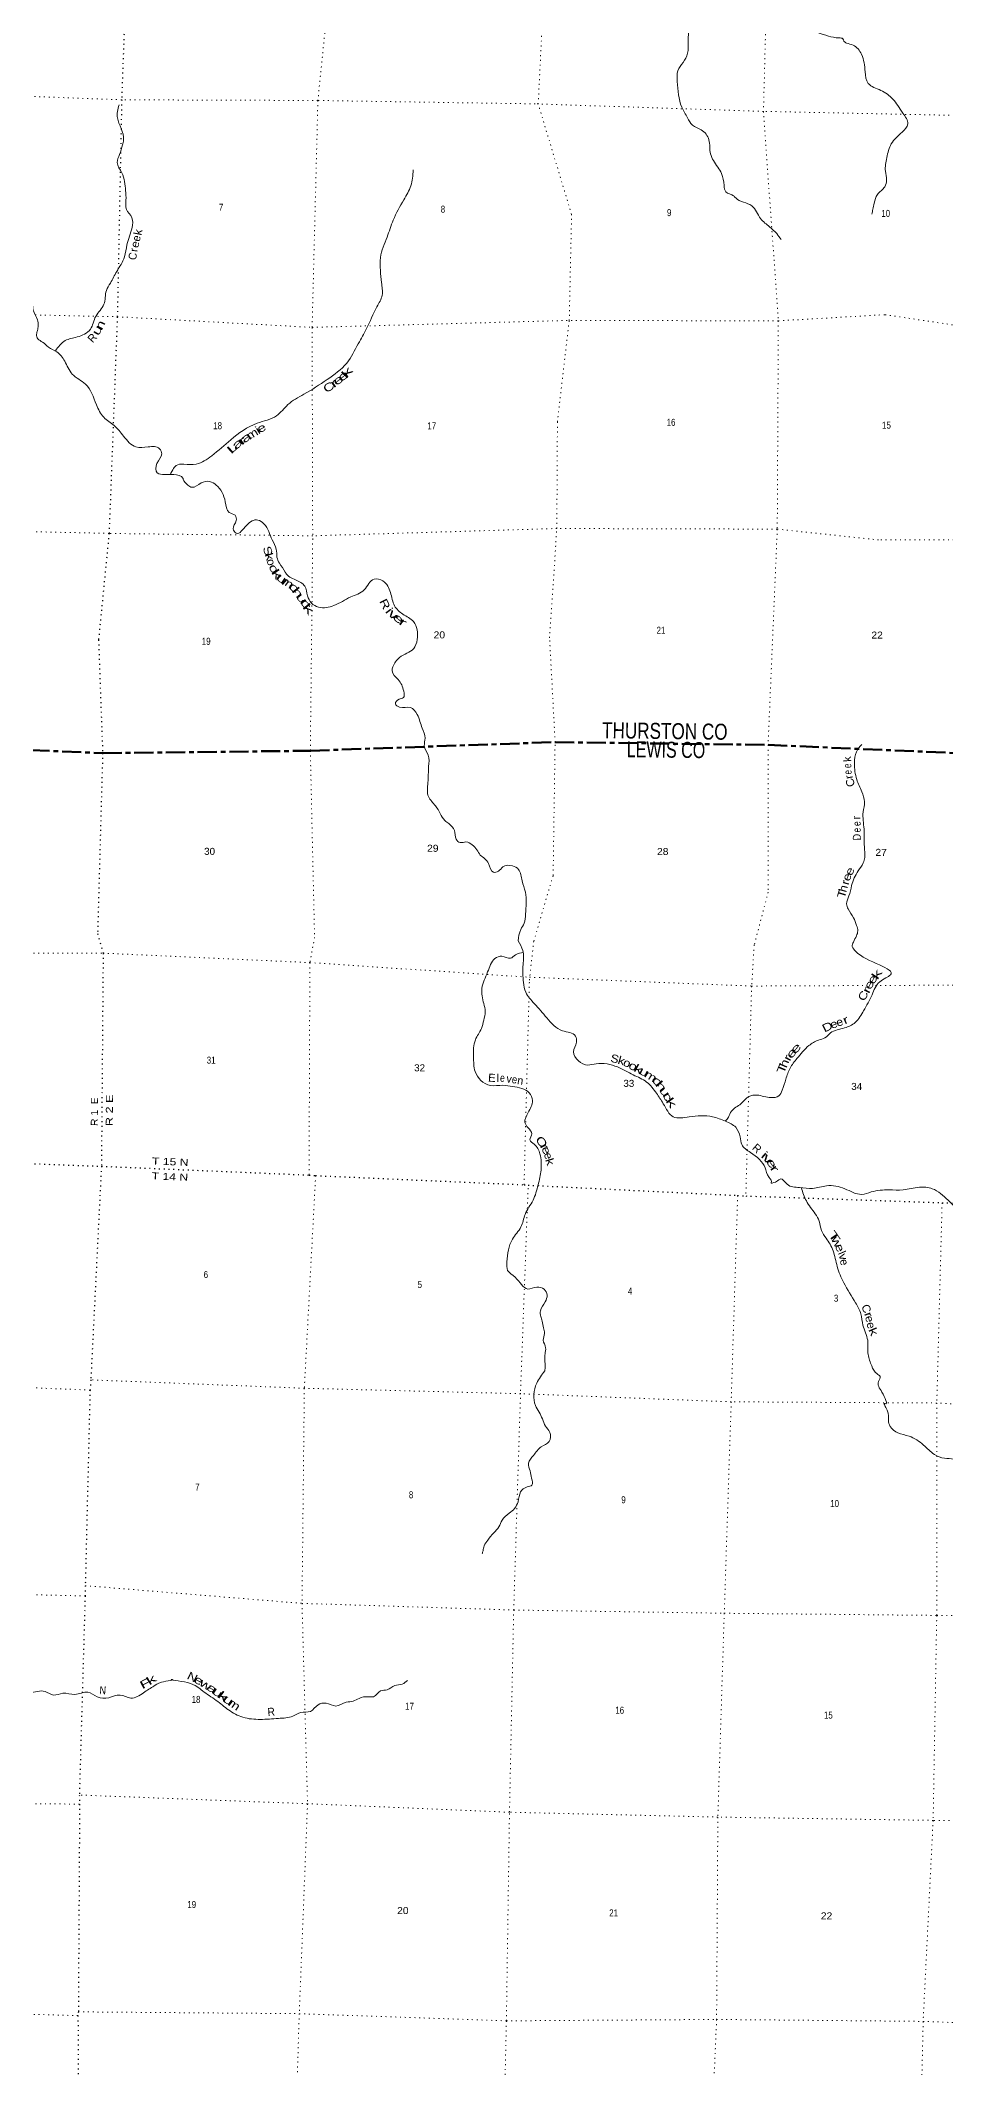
# Model space of a CAD drawing. Header units: feet. Extents: x -518066 to -250644, y -364975 to -177792.
# Drawn here: x -407794 to -385170, y -299598 to -248936 of the extents above; entities that cross this region are included whole.
import ezdxf
from ezdxf.enums import TextEntityAlignment as Align

# ---------------------------------------------------------------- set-up
doc = ezdxf.new("R2010")
doc.units = ezdxf.units.FT
doc.header["$LTSCALE"] = 80
doc.linetypes.add('DOTTED', pattern=[1.5, 0.3, -1.2])
doc.linetypes.add('LONG_DASH_SHORT_DASH', pattern=[9.9, 6, -1.2, 1.5, -1.2])
for name, color, linetype, lineweight in [('11', 7, 'LONG_DASH_SHORT_DASH', 60), ('39', 7, 'Continuous', 13), ('41', 7, 'Continuous', 13), ('6', 7, 'DOTTED', 25), ('7', 7, 'DOTTED', 13)]:
    doc.layers.add(name, color=color, linetype=linetype, lineweight=lineweight)
doc.layers.add('12', color=7, linetype='Continuous')

msp = doc.modelspace()

# ---------------------------------------------------------------- linework, layer by layer
at = {"layer": '11'}
msp.add_lwpolyline([(-408837.81, -266635.69), (-406241.3, -266747.6), (-401048.65, -266687.92), (-394929.3, -266471.88), (-389604.4, -266541.75), (-384300.79, -266772.26), (-378911.94, -266966.25), (-377390.09, -267077.36)], dxfattribs=at)
at = {"layer": '39'}
for points in [[(-392268.02, -240803.83), (-392134.92, -241107.69), (-392176.8, -241292.08), (-392160.8, -241703.17), (-392194.68, -242093.11), (-392222.75, -242392.55), (-392221.62, -242640.24), (-392092.24, -242914.7), (-391998.17, -243041.45), (-391967.82, -243134.69), (-391834.97, -243234.03), (-391706.06, -243329.27), (-391599.16, -243418.03), (-391510.56, -243516.47), (-391556.03, -243678.65), (-391836.46, -244121.97), (-392036.02, -244444.12), (-392185.58, -244680.69), (-392154.02, -244814.22), (-391999.76, -244950.25), (-391939.5, -244955.5), (-391705.05, -245207.93), (-391662.91, -245315.5), (-391726.72, -245489.38), (-391689.19, -245727.74), (-391742.58, -245883.71), (-391861.88, -246014.18), (-391794.23, -246357.86), (-391702.95, -246625.5), (-391644.73, -246936.77), (-391489.85, -247143.28), (-391202.07, -247547.8), (-391171.35, -247926.97), (-391349.06, -248263.65), (-391563.81, -248641.87), (-391604.62, -248975.28), (-391616.2, -249254.93), (-391731.41, -249484.15), (-391860.3, -249692.95), (-391873.57, -249956.46), (-391761.63, -250603.06), (-391618.01, -250869.75), (-391496.85, -251051.42), (-391273.81, -251168.71), (-391083.53, -251416.21), (-391044.24, -251769.37), (-390971.12, -251937.98), (-390768.28, -252262.25), (-390703.74, -252559.56), (-390658.58, -252717.53), (-390467.36, -252816.05), (-390414.13, -252871.49), (-390011.53, -253066.93), (-389792.52, -253387.5), (-389565.2, -253593.47), (-389389.45, -253762.15), (-389277.67, -253909.39)], [(-391667.95, -245285.84), (-391326.96, -245624.35), (-390875.46, -245991.93), (-390654.47, -246314.56), (-390565.18, -246682.83), (-390358.05, -246892.42), (-389908.61, -247261.97), (-389637.53, -247595.68), (-389391.61, -247878.54), (-389107.26, -248252.79), (-388641.72, -248622.67), (-388094.35, -248823.06), (-387827.67, -248870.76), (-387733.53, -248892.8), (-387708.54, -248951.7), (-387643.08, -248999.34), (-387479.11, -249051), (-387268.35, -249280.79), (-387178.41, -249717.54), (-387099.63, -250007.08), (-386785.18, -250182.6), (-386487.62, -250398.05), (-386234.97, -250747.5), (-386109.57, -251019.86), (-386250.42, -251222.38), (-386523.87, -251516.84), (-386637.37, -251862.88), (-386670.3, -252204.51), (-386642.42, -252422.54), (-386688.05, -252592.77), (-386872.98, -252786.34), (-386949.66, -253000.23), (-386984.87, -253152.54), (-387009.47, -253276.88)], [(-405831.73, -250542.89), (-405872.42, -250870.27), (-405775.07, -251136.02), (-405718.38, -251423.1), (-405742.93, -251545.42), (-405820.09, -251783.47), (-405874.44, -251987.75), (-405760.79, -252243.76), (-405666.9, -252684.62), (-405657.57, -252924.42), (-405646.1, -253158.22), (-405507.32, -253364.41), (-405504.14, -253610.12), (-405633.4, -254040.41), (-405693.73, -254343.23), (-405890.13, -254709.73), (-406046.73, -254996.5), (-406147.06, -255185.75), (-406210.2, -255528.79), (-406413.38, -255830.72), (-406546.52, -256152.19), (-406880.33, -256344.76), (-407173.9, -256435.45), (-407423.59, -256691.61)], [(-398475.18, -252170.2), (-398535.37, -252567.66), (-398711.27, -252914.45), (-398974.91, -253424.56), (-399130.19, -253848.28), (-399295.24, -254358.38), (-399297.6, -254680.5), (-399269.38, -254983.1), (-399253.6, -255303.57), (-399381.99, -255588.9), (-399644.38, -256137.3), (-399849.08, -256515.71), (-400138.35, -256999.13), (-400629.42, -257409.99), (-401210.2, -257778.76), (-401607.68, -258036.47), (-401892.89, -258314.59), (-402381.54, -258501.99), (-403037.62, -258913.53), (-403514.49, -259318.64), (-403898.83, -259522.25), (-404212.8, -259525.95), (-404404.6, -259558.3), (-404466.42, -259631.54), (-404552.11, -259784.32)], [(-408104.81, -255204.88), (-407994.62, -255508.66), (-407979.79, -255674.07), (-407867.91, -255917.97), (-407854.69, -256063.21), (-407871.09, -256179.67), (-407893.19, -256279.89), (-407861.27, -256395.31), (-407744.08, -256472.19), (-407597.75, -256602.02), (-407386.73, -256717.05), (-407188.09, -256948.61), (-407001.37, -257274.57), (-406668.25, -257522.96), (-406396.74, -258037.9), (-406211.84, -258353.75), (-405956.32, -258558.28), (-405716.11, -258824.91), (-405407.56, -259094.95), (-405101.67, -259093.11), (-404816.85, -259139.16), (-404763.08, -259269.12), (-404882.43, -259504.3), (-404875.11, -259744.06), (-404698.75, -259779.85), (-404463.41, -259784.63), (-404235.83, -259875.84), (-404228.22, -259898.14), (-404108.52, -260051.58), (-404006.9, -260101.97), (-403775.36, -259993.92), (-403567.39, -259957.87), (-403402.12, -260045.79), (-403174.97, -260463.18), (-403073.59, -260729.01), (-402930.16, -260802.4), (-402902.62, -260935.85), (-402977.13, -261141.73), (-402900.72, -261245.98), (-402645.43, -261055.85), (-402361.04, -260920.67), (-402207.96, -261014.39), (-402000.63, -261417.28), (-401898.54, -261646.88), (-401882.37, -261846.55), (-401823.05, -262000.79), (-401676.5, -262221.22), (-401664.91, -262245.62), (-401418.73, -262413.72), (-401188.44, -262571.42), (-401118.8, -262814.46), (-401023.75, -262993.58), (-400840.7, -263097.98), (-400457.62, -263059.44), (-400036.79, -262842.47), (-399703.3, -262666.01), (-399456.47, -262395.17), (-399234.08, -262443.98), (-399044.6, -262731.74), (-398942.52, -263064.03), (-398735.39, -263273.62), (-398467.45, -263460.28), (-398377.7, -263907.09), (-398464.71, -264134.87), (-398819.24, -264357.21), (-398984.86, -264591.45), (-399004.99, -264693.73), (-398854.26, -264906.2), (-398713.21, -265201.02), (-398722.4, -265359.91), (-398829.84, -265400.01), (-398918.68, -265517), (-398819.67, -265597.54), (-398548.21, -265607.08), (-398374.63, -265783.77), (-398252.6, -266124.52), (-398179.03, -266371.67), (-398198.86, -266560.54), (-398100.91, -266796.1), (-398090.44, -267080.22), (-398108.47, -267482.56), (-398095.34, -267835.2), (-397916.81, -268066.35), (-397682.58, -268431.53), (-397587.54, -268509.98), (-397442.05, -268682.07), (-397406.05, -268896.23), (-397303.13, -268982.89), (-397157.91, -268965.71), (-396998.4, -269039.42), (-396800.31, -269299.16)], [(-387263.96, -266528.86), (-387392.33, -266711.5), (-387446.39, -267002.37), (-387387.99, -267406.26), (-387263.23, -267710.82), (-387191.82, -267965.98), (-387226.97, -268216.96), (-387205.26, -268644.27), (-387195.89, -269085.43), (-387189.2, -269357.39), (-387228.08, -269491.51), (-387354.8, -269692.3), (-387514.92, -270055.51), (-387584.51, -270317.88), (-387640.63, -270510.04), (-387603, -270641.68), (-387468.52, -270861.87), (-387391.89, -271056.73), (-387362.38, -271192.23), (-387394.94, -271312.39), (-387472.51, -271469.88), (-387506.37, -271582.37)], [(-396800.31, -269299.16), (-396593.18, -269508.75), (-396468.68, -269724.71), (-396347.44, -269698.98), (-396236.63, -269590.49), (-395992.66, -269565.24), (-395843.52, -269654.85), (-395754.52, -269936.54), (-395671.65, -270222.13), (-395650.92, -270496.39), (-395666.4, -270769.92), (-395703.13, -270998.72), (-395786.69, -271154.08), (-395854.49, -271441.23)], [(-395854.5, -271441.2), (-395737.66, -271682.15), (-395728.92, -272030.06), (-395721.69, -272476.45), (-395663.22, -272724.58), (-395446.6, -273009.23), (-395136.68, -273365.62), (-394743.82, -273685.04), (-394422.48, -273820.46), (-394396.7, -273973.63), (-394470.68, -274213.77), (-394347.57, -274438.73), (-394110.11, -274542.76), (-393904.77, -274513.64), (-393367.61, -274591.95), (-392974.88, -274788.74), (-392642.17, -274968.56), (-392393.36, -275249.66), (-392224.58, -275509.47), (-391974.47, -275836.83), (-391576.72, -275836.69), (-390994.18, -275837.27), (-390668.41, -275946.63), (-390413.62, -276099.16), (-390302.81, -276340.03), (-390263.55, -276531.58), (-390041.6, -276729.87), (-389677.79, -277109.17), (-389577.08, -277353.9), (-389526.77, -277479.29), (-389528.81, -277481.27), (-389416.09, -277466.85), (-389282.25, -277384.4), (-389129.7, -277523.36), (-388821.58, -277604.31), (-388490.45, -277625.29), (-388141.95, -277562.1), (-387687.07, -277635.17), (-387265.37, -277776.11), (-387023.38, -277715.36), (-386578.64, -277663.64), (-386231.11, -277662.76), (-385820.33, -277598.47), (-385499.45, -277633.38), (-385104.09, -277920.67), (-384748.94, -278209.38), (-384270.6, -278325.01), (-383807.35, -278376.1), (-383537.83, -278353.95), (-383413.67, -278510.58), (-383111.72, -278732.16), (-382756.73, -278900.25), (-382496.69, -278972.45), (-382133.85, -279022.05), (-381817.27, -279074.98), (-381474.62, -278999.64), (-381257.2, -278838.01), (-381063.72, -278796.65), (-380827.62, -278989.11), (-380391.58, -279112.16), (-380090.04, -279229.2), (-379872.97, -279483.7), (-379713.43, -279691.11), (-379481.17, -279740.79), (-379004.08, -279675.48), (-378787.55, -279702.81), (-378557.63, -279905.23), (-378196.54, -280200.06), (-377906.42, -280407.39), (-377803.68, -280519.48), (-377700.05, -280573.28), (-377613.1, -280582.56)], [(-395721.88, -271727.34), (-395916.05, -271788.06), (-396047.92, -271872.55), (-396258.09, -271823.21), (-396431.73, -271880.95), (-396615.64, -272215.95), (-396758.52, -272625.95), (-396714.15, -273008.56), (-396677.03, -273208.13), (-396714.47, -273422.68), (-396771.86, -273628.89), (-396922.84, -273912.11), (-396967.46, -274333.61), (-396926.96, -274706.12), (-396785.71, -274927.33), (-396546.55, -275051.49), (-396237.77, -275049.77), (-395988.54, -275079.85), (-395577.13, -275236.71), (-395497.71, -275428.86), (-395602.8, -275732.87), (-395682.9, -275978.95), (-395606.64, -276114.77), (-395508.4, -276258.96), (-395557, -276415.04), (-395456.14, -276519.06), (-395307.23, -276764.51), (-395281.25, -277166.95), (-395353.21, -277537.79), (-395481.66, -277923.87), (-395677.9, -278276.79), (-395783.15, -278590.85), (-395996.76, -278897.27), (-396097.22, -279161.15), (-396134, -279464.16), (-396115.14, -279675.52), (-395924.95, -279849.2), (-395610.02, -280141.34), (-395382.31, -280094.45), (-395204.3, -280145.33), (-395130.26, -280295.19), (-395174.99, -280461.38), (-395294.89, -280682.75), (-395287.06, -280827.61), (-395248.65, -280942.76), (-395223.15, -281114.01), (-395195.08, -281249.12), (-395223.84, -281421.58), (-395166.42, -281607.38), (-395180.87, -281763.96), (-395188.92, -281896.53), (-395180.47, -282131.85), (-395187.37, -282187.63)], [(-387506.37, -271582.37), (-387414.27, -271703.99), (-386544.61, -272290.63), (-386812.39, -272461.57), (-387006.16, -272784.37), (-387217.19, -273185.31), (-387424.56, -273477.75), (-387691.85, -273616.53), (-388045.31, -273741.97), (-388183.72, -273860.54), (-388347.32, -273918.42), (-388582.45, -274055.66), (-388882.69, -274378.9), (-389055.11, -274619.59), (-389159.78, -274895.46), (-389252.39, -275171.51), (-389338.96, -275314.97), (-389526.44, -275358.43), (-389885.04, -275294.83), (-390084.43, -275328.06), (-390284.08, -275510.05), (-390519.97, -275697.54), (-390592.51, -275843.22), (-390673.69, -275947.01)], [(-388772.33, -277610.52), (-388647.91, -277938.58), (-388425.86, -278261.5), (-388326.23, -278445.91), (-388271.59, -278681.93), (-388151.97, -278872.66), (-387979.97, -279184.8), (-387875.58, -279582.37), (-387712.97, -279982.81), (-387415.39, -280489.79), (-387286.96, -280761.07), (-387233.05, -281045.32), (-387114.29, -281423), (-387103.64, -281776.97), (-387013.61, -282063.77), (-386880.06, -282262.75), (-386802.66, -282324.2), (-386842.85, -282456.29), (-386756.53, -282722.93), (-386680.5, -283005.49), (-386684.49, -283003.42), (-386628.77, -283169.09), (-386596.5, -283422.87), (-386548.63, -283576.36), (-386358.26, -283737.99), (-386080.26, -283818.49), (-385716.06, -284041), (-385446.43, -284274.16), (-385194.79, -284370.36), (-384966.11, -284391.83), (-384629.99, -284611.91), (-384336.26, -284845.43), (-383998.22, -285202.24), (-383759.71, -285368.6), (-383619.79, -285545.57), (-383669.52, -285776.01), (-383629.62, -285925.37), (-383589.8, -285948.07), (-383514.76, -286164.28), (-383555.75, -286348.62), (-383723.73, -286561.24), (-383837.82, -286796.76), (-383885.91, -287051.36), (-383920.23, -287193.58), (-383926.71, -287354.31)], [(-395187.37, -282187.63), (-395388.92, -282494.64), (-395461.6, -282781.04), (-395421.51, -283049), (-395327.75, -283223.27), (-395247.9, -283387.29), (-395172.31, -283567.32), (-395058.2, -283723.81), (-395077.74, -283950.68), (-395274.64, -284084.46), (-395470.8, -284300.68), (-395592.31, -284495.89), (-395555.09, -284689.43), (-395517.67, -284868.9), (-395508.29, -285043.94), (-395627.49, -285088.41), (-395790.1, -285212.65), (-395856.11, -285456.93), (-395943.08, -285626.52), (-396077.44, -285743.14), (-396254.94, -285921.43), (-396333.81, -286087.12), (-396464.62, -286233.95), (-396612.09, -286418.72), (-396702.64, -286560.11), (-396730.69, -286686.35), (-396753.88, -286758.37)], [(-409262.08, -290361.45), (-408868.75, -290414.7), (-408629.69, -290414.22), (-408435.01, -290294.47), (-408317.51, -290229.87), (-408068.38, -290227.53), (-407678.27, -290201.13), (-407466.71, -290290.71), (-407234.98, -290243.88), (-406938.14, -290274.41), (-406611.86, -290218.93), (-406376.54, -290330.97), (-406087.71, -290359.37), (-405803.39, -290289.19), (-405533.37, -290365.56), (-405217.94, -290231.52), (-404962.31, -290066.44), (-404769.97, -289968.77), (-404495.79, -289904.48), (-404497.8, -289904.45), (-404117.29, -289980.44), (-403742.79, -290187.01), (-403398.89, -290423.29), (-403095.15, -290658.97), (-402734.4, -290845.23), (-402299.3, -290897.91), (-401844.95, -290874.48), (-401484.47, -290815.49), (-401286.29, -290729.97), (-401046.75, -290697.33), (-400855.44, -290535.31), (-400653.93, -290494.07), (-400413.94, -290563.96), (-400149.34, -290469.37), (-399978.19, -290443.76), (-399830.51, -290375.59), (-399596.8, -290330.8), (-399468.23, -290330.69), (-399293.27, -290186.53), (-399130.13, -290158.79), (-398939.69, -290053.05), (-398750.32, -290017.66), (-398620.3, -289923.09)]]:
    msp.add_spline(points, degree=3, dxfattribs=at)
at = {"layer": '6'}
for points in [[(-404790.98, -225505.77), (-404967.47, -229059.87), (-405249.29, -234448.42), (-405413.32, -239782.98), (-405574.23, -245061.23), (-405764.85, -250417.4), (-405874.29, -255839.65), (-406080.19, -261255.92), (-406344.1, -263912.46), (-406241.3, -266747.6), (-406366.96, -271256.66)], [(-406366.96, -271256.66), (-406228.64, -271745.99), (-406272.02, -277072.63), (-406536.55, -282412.07), (-406556.53, -282667.08), (-406675.56, -287556.36), (-406679.5, -287813.62), (-406823.96, -292788.96), (-406817.4, -293016.22), (-406848.67, -298208.35), (-406858.15, -298302.69), (-406828.49, -303451.49), (-406835.12, -303622.26), (-406706.57, -308609.69), (-406748.46, -313839.85), (-406826.28, -317012.15)], [(-409022.66, -276971.41), (-406272.02, -277072.63), (-401080.59, -277292.19), (-400916.09, -277306.69), (-395704.71, -277534.6), (-395602.43, -277546.16), (-390365.37, -277802.59), (-390160.67, -277815.67), (-385253.73, -277984.8), (-384787.88, -277997.72), (-380009.78, -278185.04), (-379423.37, -278195.73), (-377574.55, -278251.96)]]:
    msp.add_lwpolyline(points, dxfattribs=at)
at = {"layer": '7'}
for p, q in [((-406556.53, -282667.08), (-409122.69, -282565.65)), ((-409215.51, -287755.52), (-406679.5, -287813.62)), ((-406817.4, -293016.22), (-409309.23, -292996.3)), ((-409402.81, -298228.4), (-406858.15, -298302.69))]:
    msp.add_line(p, q, dxfattribs=at)
for points in [[(-389048.21, -225779.59), (-389197.95, -229164.61), (-389308.91, -234562.67), (-389428.04, -239966.61), (-389580.01, -245301.41), (-389719.29, -250706.95), (-389348.12, -255941.64), (-389374.8, -261148.11), (-389604.4, -266541.75), (-389602.4, -270219.86), (-389950.72, -271542.51)], [(-395462.76, -271447.85), (-394978.26, -269803.08), (-394929.3, -266471.88), (-395066.81, -263865.58), (-394885.91, -261132.86), (-394871.33, -258467.23), (-394575.7, -255936.17), (-394517.11, -253283.51), (-395351.8, -250522.11), (-395085.52, -245171.65), (-394824.02, -239929.53), (-394701.86, -234860.49)], [(-400269.75, -243578.9), (-400322.46, -245165.85), (-400859.46, -250434.44), (-401004, -256105.66), (-400989.26, -261389.35), (-401007.97, -263058.8)], [(-377743.85, -250758.71), (-378961.29, -250768.33), (-384354.88, -250818.62), (-389719.29, -250706.95), (-395426.1, -250519.32), (-400859.46, -250434.44), (-405764.85, -250417.4), (-408545.92, -250314.24)], [(-408644.83, -255780.1), (-405874.29, -255839.65), (-401004, -256105.66), (-394650, -255933.38), (-389348.12, -255941.64), (-386678.92, -255788.44), (-384108.95, -256174.87), (-382669.09, -256022.5), (-381365.37, -255826.59), (-378864.58, -255840.39), (-377206.93, -255982.48)], [(-377295.11, -261324.41), (-378952.04, -261067.78), (-384122.15, -261411.82), (-386842.75, -261416.98), (-389374.8, -261148.11), (-394885.91, -261132.86), (-400986.47, -261315.05), (-406080.19, -261255.92), (-408740.5, -261194.78)], [(-401007.97, -263058.8), (-401048.65, -266687.92), (-400942.01, -271352.44)], [(-400942.01, -271352.44), (-401059.59, -271983.32), (-401080.59, -277292.19)], [(-395704.71, -277534.6), (-395571.85, -272422.34), (-395462.76, -271447.85)], [(-389950.72, -271542.51), (-390016.08, -272568.94), (-390160.67, -277815.67)], [(-408929.22, -271746.97), (-406228.64, -271745.99), (-401059.59, -271983.32), (-395569.06, -272348.04), (-390016.08, -272568.94), (-387226.56, -272556.38)], [(-386919.49, -272555), (-384704.41, -272545.03), (-379325.6, -272727.17), (-377484.13, -272774.58)], [(-400916.09, -277306.69), (-401198.33, -282621.75), (-401256.53, -287998.42), (-401118.25, -293006.09), (-401325.13, -298253.92), (-401492.7, -303534.52), (-401581.92, -308729.77), (-401541.83, -314115.94), (-401616.14, -317104.06)], [(-396535.06, -317192.57), (-396440.21, -314165.31), (-396184.44, -308873.99), (-396264.56, -303740.52), (-396147.15, -298433.08), (-396069.35, -293219.53), (-395963.86, -288165.21), (-395791.92, -282683.72), (-395602.43, -277546.16)], [(-390365.37, -277802.59), (-390526.69, -282960.63), (-390699.99, -288245.13), (-390860.36, -293340.86), (-390891.57, -298398.29), (-391126.84, -303794.46), (-391044.1, -309018.42), (-391180.17, -314233.11), (-391289.57, -317282.76)], [(-385253.73, -277984.8), (-385386.6, -282990.47), (-385387.52, -288299.64), (-385477.99, -293422.53), (-385727.66, -298446.58), (-385852.19, -303826.29), (-386037.38, -308837.22), (-385903.3, -314250.91), (-385932.28, -317373.62)], [(-377657.61, -283283.05), (-380116.01, -283287.6), (-385386.6, -282990.47), (-390526.69, -282960.63), (-395794.71, -282758.02), (-401198.33, -282621.75), (-406536.55, -282412.07)], [(-406675.56, -287556.36), (-401256.53, -287998.42), (-395963.86, -288165.21), (-390699.99, -288245.13), (-385387.52, -288299.64), (-380568.42, -288352.72)], [(-377825.76, -293469.6), (-380152.58, -293418.93), (-385477.99, -293422.53), (-390860.36, -293340.86), (-396069.35, -293219.53), (-401118.25, -293006.09), (-406823.96, -292788.96)], [(-406848.67, -298208.35), (-401325.13, -298253.92), (-396147.15, -298433.08), (-390891.57, -298398.29), (-385727.66, -298446.58), (-380439.56, -298649.49), (-377913, -298754.21)]]:
    msp.add_lwpolyline(points, dxfattribs=at)

# ---------------------------------------------------------------- texts
at = {"layer": '12'}
for s, width, p in [('THURSTON CO', 0.8, (-393757.67, -266373.61)), ('LEWIS CO', 0.75, (-393139.69, -266847.35))]:
    msp.add_text(s, height=400, rotation=359.248, dxfattribs=dict(at, width=width)).set_placement(p)
at = {"layer": '41'}
for s, rotation, width, p in [('k', 79.21, 1.1, (-405259.4, -253744.69)), ('C', 79.261, 0.95, (-405392.69, -254345.33)), ('e', 74.366, 1.1, (-405336.1, -254056.59)), ('u', 59.928, 1.65, (-406291.03, -256225.65)), ('n', 63.981, 1.45, (-406211.52, -256087.15)), ('e', 37.16, 1.7, (-400296.53, -257498.4)), ('e', 40.487, 1.85, (-400167.92, -257394.02)), ('k', 48.823, 2.1, (-400058.25, -257297.07)), ('C', 32.417, 1.4, (-400536.73, -257682.81)), ('r', 37.073, 1.9, (-400400.56, -257579.65)), ('r', 38.071, 1.95, (-402694.49, -259010.86)), ('a', 35.474, 1.75, (-402596.65, -258937.29)), ('m', 31.483, 1.3, (-402452.26, -258851.15)), ('i', 32.755, 1.4, (-402308.64, -258759.55)), ('e', 29.147, 1.45, (-402222.95, -258705.11)), ('L', 41.903, 1.95, (-402927.18, -259190.52)), ('a', 41.903, 2, (-402803.59, -259085.02)), ('S', 290.098, 1.3, (-402204.67, -261725.56)), ('k', 288.822, 1.35, (-402164.91, -261869.17)), ('o', 287.42, 1.1, (-402122.6, -262002.05)), ('o', 303.099, 1.55, (-402043.22, -262187.14)), ('k', 304.141, 1.85, (-401965.6, -262331.65)), ('u', 318.746, 2.05, (-401819.85, -262467.41)), ('m', 325.69, 1.4, (-401675.06, -262563.29)), ('c', 320.504, 2.05, (-401518.87, -262683.2)), ('h', 308.055, 1.85, (-401442.43, -262796.6)), ('u', 308.726, 1.95, (-401339.65, -262942.67)), ('c', 314.11, 2.25, (-401234.07, -263080.13)), ('R', 296.35, 1.35, (-399273.29, -263066.3)), ('k', 309.395, 2.05, (-401172.37, -263204.63)), ('i', 307.401, 1.55, (-399158.55, -263246.56)), ('v', 310.103, 1.95, (-399044.43, -263354.98)), ('e', 320.079, 1.85, (-398909.65, -263456.51)), ('r', 324.891, 1.85, (-398787.36, -263554.74)), ('e', 91.124, 0.75, (-387523.72, -267062.07)), ('e', 92.38, 0.75, (-387514.7, -267221.36)), ('C', 110.37, 1.1, (-387457.51, -267451.84)), ('r', 101.609, 1.1, (-387489.99, -267323.38)), ('e', 92.675, 0.8, (-387288.98, -268506.33)), ('D', 91.22, 0.85, (-387286.43, -268844.9)), ('e', 91.22, 0.75, (-387287.95, -268668.86)), ('r', 75.052, 1.2, (-387580.15, -270003.67)), ('e', 67.568, 1.25, (-387541.65, -269881.8)), ('e', 64.488, 1.35, (-387475.59, -269741.43)), ('T', 73.305, 1.35, (-387663.7, -270291.94)), ('h', 74.906, 1.15, (-387628.8, -270157.19)), ('e', 60.646, 1.45, (-386993.08, -272584.59)), ('e', 61.516, 1.45, (-386909.21, -272449.51)), ('k', 56.23, 1.8, (-386805.3, -272328.06)), ('C', 64.203, 1.25, (-387138.9, -272854.97)), ('r', 62.278, 1.6, (-387052.47, -272711.91)), ('D', 25.726, 1.35, (-388078.59, -273677.12)), ('e', 19.752, 1.2, (-387929.32, -273612.95)), ('e', 17.531, 1.15, (-387788.72, -273561.97)), ('r', 23.077, 1.45, (-387628.19, -273502.46)), ('e', 50.291, 1.8, (-388840.59, -274188.94)), ('S', 346.142, 1.15, (-393461.45, -274480.87)), ('k', 343.689, 1.25, (-393298.17, -274528.09)), ('o', 338.855, 1.2, (-393164.4, -274583.59)), ('o', 333.084, 1.4, (-393023.93, -274658.56)), ('k', 332.159, 1.6, (-392888.98, -274733.84)), ('T', 67.405, 1.5, (-389167.81, -274668.21)), ('h', 67.44, 1.35, (-389108.45, -274538.52)), ('r', 63.008, 1.55, (-389027.82, -274404.81)), ('e', 53.736, 1.7, (-388943.12, -274304.51)), ('E', 356.508, 1.05, (-396516.2, -274961.26)), ('e', 356.334, 0.8, (-396251.04, -274963.76)), ('e', 351.28, 0.9, (-395957.12, -275001.09)), ('u', 332.811, 1.55, (-392751.53, -274801.38)), ('m', 327.414, 1.35, (-392589.92, -274902.29)), ('c', 320.105, 2.05, (-392438.97, -275023.2)), ('h', 309.737, 1.9, (-392354.59, -275138.32)), ('u', 305.803, 1.8, (-392271.02, -275266.81)), ('c', 295.927, 1.55, (-392202.68, -275379.96)), ('k', 304.657, 1.85, (-392105.71, -275540.16)), ('C', 305.608, 1.45, (-395353.93, -276515.6)), ('r', 300.723, 1.7, (-395280.07, -276625.67)), ('e', 293.169, 1.3, (-395238.99, -276713.79)), ('e', 286.658, 1.1, (-395190.58, -276840.5)), ('k', 286.879, 1.3, (-395152.5, -276989.9)), ('i', 318.846, 1.75, (-389762.03, -276863.55)), ('v', 310.991, 2, (-389678.23, -276960.07)), ('e', 306.01, 1.7, (-389596.7, -277054)), ('r', 303.02, 1.75, (-389522.56, -277186.55)), ('T', 304.46, 1.85, (-388032.68, -278888.04)), ('w', 298.279, 1.45, (-387972.47, -279010.23)), ('e', 293.435, 1.3, (-387901.52, -279152.26)), ('v', 286.626, 1.2, (-387819.8, -279363.18)), ('e', 284.2, 1.05, (-387796.24, -279493.69)), ('C', 290.692, 1.1, (-387240.23, -280666.59)), ('r', 290.855, 1.35, (-387184.04, -280814.38)), ('e', 286.026, 1.1, (-387162.1, -280916.21)), ('e', 286.179, 1.1, (-387125.48, -281075.77)), ('k', 292.887, 1.45, (-387063.93, -281244.92)), ('N', 334.396, 1.3, (-404038.39, -289929.53)), ('N', 356.101, 0.85, (-406243.95, -290271.41)), ('F', 28.075, 1.75, (-405125.43, -290084.7)), ('k', 32.925, 1.8, (-404971.62, -289989.87)), ('e', 331.772, 1.45, (-403886.3, -290009.49)), ('w', 328.349, 1.55, (-403715.73, -290113.21)), ('a', 326.037, 1.7, (-403562.62, -290205.84)), ('u', 324.98, 1.8, (-403423.62, -290305.01)), ('k', 322.307, 1.95, (-403286.06, -290406.32)), ('u', 322.076, 1.9, (-403156.18, -290499.3)), ('m', 324.823, 1.4, (-403009.59, -290604.06)), ('R', 4.218, 0.95, (-402019.81, -290807.16))]:
    msp.add_text(s, height=200, rotation=rotation, dxfattribs=dict(at, width=width)).set_placement(p, align=Align.CENTER)
for s, rotation, p in [('e', 77.21, (-405300.91, -253901.33)), ('r', 83.154, (-405364.13, -254183.22)), ('R', 48.488, (-406425.42, -256434.34)), ('k', 94.898, (-387526.71, -266889.72)), ('r', 93.142, (-387299.89, -268355.31)), ('l', 0.004, (-396362.69, -274965.25)), ('v', 351.907, (-396091.33, -274984.07)), ('n', 351.154, (-395812.7, -275028.91)), ('R', 318.846, (-389947.01, -276700.69)), ('l', 293.451, (-387849.43, -279273.83))]:
    msp.add_text(s, height=200, rotation=rotation, dxfattribs=at).set_placement(p, align=Align.CENTER)
at = {"layer": '6'}
for s, rotation, width, p in [('R 1  E', 89.533, 1.1, (-406363.84, -276067.29)), ('R 2 E', 89.533, 1.35, (-405989.11, -276070.35)), ('T 15 N', 357.578, 1.3, (-405010.39, -277026.95)), ('T 14 N', 357.578, 1.3, (-405018.15, -277399.36))]:
    msp.add_text(s, height=175, rotation=rotation, dxfattribs=dict(at, width=width)).set_placement(p)
at = {"layer": '7'}
for s, width, p in [('7', 0.85, (-403336.68, -253192.11)), ('8', 0.85, (-397788.74, -253238.79)), ('9', 0.85, (-392132.71, -253324.89)), ('10', 0.85, (-386775.24, -253343.65)), ('18', 0.85, (-403477.11, -258650.9)), ('17', 0.85, (-398122.69, -258652.9)), ('16', 0.85, (-392141.46, -258565.91)), ('15', 0.85, (-386754.83, -258636.12)), ('19', 0.85, (-403762.17, -264039.87)), ('20', 1.1, (-397966.66, -263879.19)), ('21', 0.85, (-392393.57, -263763.73)), ('22', 1.1, (-387022.09, -263883.09)), ('30', 1.05, (-403703.84, -269289.27)), ('29', 1.1, (-398129.34, -269212.74)), ('28', 1.1, (-392380.96, -269293.02)), ('27', 1.1, (-386920.73, -269314.52)), ('31', 0.85, (-403639.04, -274507.26)), ('32', 1.05, (-398453.46, -274699.99)), ('33', 1.05, (-393222.59, -275088.25)), ('34', 1.05, (-387524.93, -275164.97)), ('6', 0.85, (-403715.7, -279865.57)), ('5', 0.85, (-398367.74, -280116.6)), ('4', 0.85, (-393109.18, -280280.88)), ('3', 0.85, (-387959.72, -280458.8)), ('7', 0.85, (-403927.58, -285179.57)), ('8', 0.85, (-398584.79, -285372.32)), ('9', 0.85, (-393273.37, -285495.16)), ('10', 0.85, (-388051.92, -285590.53)), ('18', 0.85, (-404017.39, -290486.78)), ('17', 0.85, (-398679.54, -290657.64)), ('16', 0.85, (-393425.15, -290755.33)), ('15', 0.85, (-388209.01, -290879.12)), ('19', 0.85, (-404125.49, -295612.14)), ('20', 1.1, (-398879.13, -295763.83)), ('21', 0.85, (-393576.2, -295821.93)), ('22', 1.1, (-388285.37, -295896.53))]:
    msp.add_text(s, height=175, dxfattribs=dict(at, width=width)).set_placement(p)

doc.saveas('drawing.dxf')
